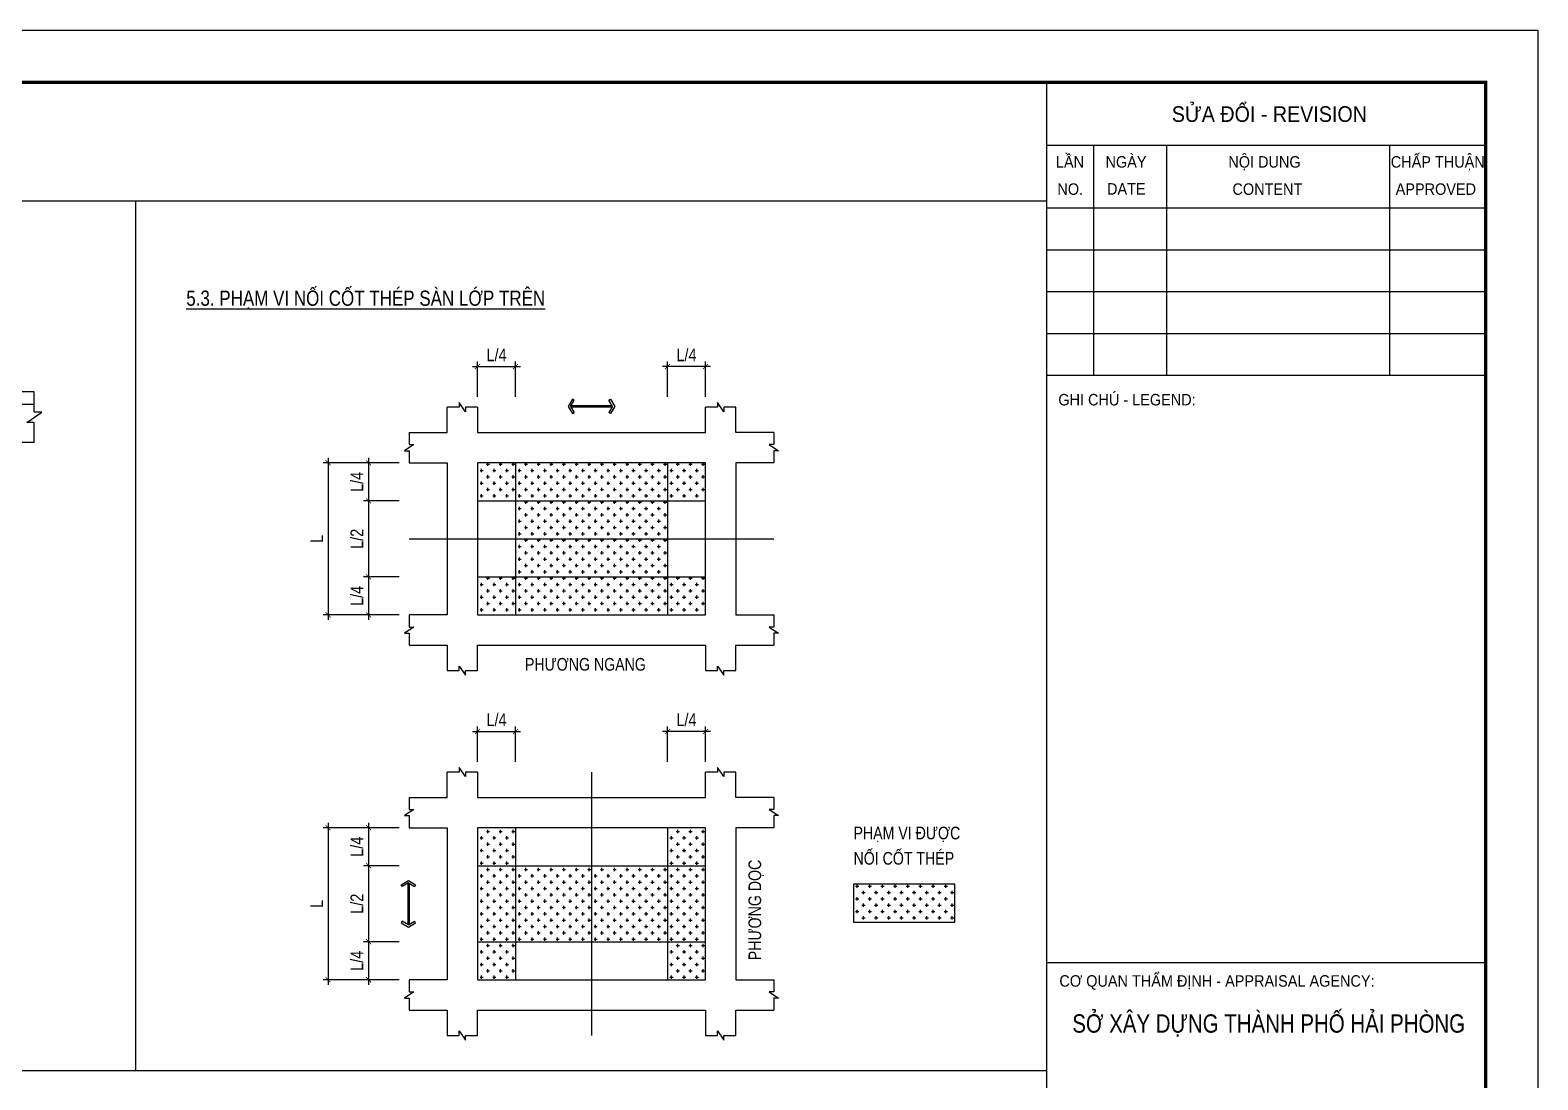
# Model space of a CAD drawing. Header units: millimetres. Extents: x -2327 to 84344, y -1171 to 60045.
# Drawn here: x 54577 to 84344, y 39331 to 60045 of the extents above; entities that cross this region are included whole.
import ezdxf
from ezdxf.enums import TextEntityAlignment as Align

# ---------------------------------------------------------------- set-up
doc = ezdxf.new("R2010")
doc.units = ezdxf.units.MM
doc.header["$LTSCALE"] = 100
doc.header["$MEASUREMENT"] = 0
doc.header["$PDMODE"] = 98
doc.linetypes.add('DASHED', pattern=[0.75, 0.5, -0.25])
doc.layers.get('DEFPOINTS').update_dxf_attribs({"color": 1})
for name, color, linetype in [('ccu12-Dai', 6, 'Continuous'), ('ccu12-Hatch', 8, 'Continuous'), ('ccu12-Khuat', 9, 'DASHED'), ('ccu12-Manh', 8, 'Continuous'), ('ccu12-Text', 31, 'Continuous'), ('ccu12-Thay', 7, 'Continuous'), ('ccu12-Thep', 4, 'Continuous')]:
    doc.layers.add(name, color=color, linetype=linetype)
doc.layers.add('Khung ten_A1$0$KT-Chu viet', color=255, linetype='Continuous', lineweight=20)
doc.layers.add('Khung ten_A1$0$KT-Net thay', color=7, linetype='Continuous', lineweight=15)
doc.styles.add('ccu12-Arial', font='arial.ttf', dxfattribs={"width": 0.8})
doc.styles.add('ccu12-Arial Narow', font='ARIALN.TTF')
doc.styles.add('Khung ten_A1$0$51KHUNG TEN$0$khung ten A1$1$Standard', font='', dxfattribs={"width": 0.9})
doc.styles.get('Khung ten_A1$0$51KHUNG TEN$0$khung ten A1$1$Standard').set_extended_font_data('.VnArialH')
doc.dimstyles.new('1-100', dxfattribs={"dimscale": 100, "dimtxt": 2.5, "dimasz": 1, "dimexe": 1, "dimexo": 2, "dimgap": 1, "dimtad": 1, "dimdec": 0, "dimdsep": 46, "dimtxsty": 'ccu12-Arial Narow', "dimblk": 'ARCHTICK', "dimcen": -1, "dimdle": 1, "dimclrd": 256, "dimclre": 256, "dimclrt": 3, "dimadec": 0, "dimazin": 2, "dimtfac": 0.1, "dimtdec": 0, "dimtmove": 0, "dimatfit": 1, "dimldrblk": 'ARCHTICK', "dimfxl": 1, "dimtvp": 0.833333, "dimtolj": 1, "dimtzin": 12, "dimarcsym": 0})
pattern_1 = [(0, (35959.66, 38105.73), (125, 125), [62.5, -187.5]), (90, (35990.91, 38074.48), (-125, 125), [62.5, -187.5])]

# ---------------------------------------------------------------- blocks, each defined once
blk = doc.blocks.new('Khung ten_A1', base_point=(-3406704, 253379))
for p, q in [((74690, 58400), (74690, 1001)), ((74690, 58400), (74690, 1001)), ((74690, 57199), (83100, 57199)), ((74690, 57199), (83100, 57199)), ((75591, 52793), (75591, 57199)), ((75591, 52793), (75591, 57199)), ((76993, 52793), (76993, 57199)), ((76993, 52793), (76993, 57199)), ((81264, 52793), (81264, 57199)), ((74690, 55997), (83100, 55997)), ((74690, 55997), (83100, 55997)), ((74690, 55196), (83100, 55196)), ((74690, 55196), (83100, 55196)), ((74690, 54395), (83100, 54395)), ((74690, 54395), (83100, 54395)), ((74690, 53594), (83100, 53594)), ((74690, 53594), (83100, 53594)), ((74690, 52793), (83100, 52793)), ((74690, 52793), (83100, 52793)), ((74690, 41546), (83100, 41546))]:
    blk.add_line(p, q)
at = {"layer": 'DEFPOINTS'}
blk.add_lwpolyline([(0, 59400), (84100, 59400), (84100, 0), (0, 0)], close=True, dxfattribs=at)
at = {"layer": 'Khung ten_A1$0$KT-Net thay', "const_width": 60}
blk.add_lwpolyline([(2700, 1000), (83100, 1000), (83100, 58400), (2700, 58400)], close=True, dxfattribs=at)
at = {"color": 2, "style": 'Khung ten_A1$0$51KHUNG TEN$0$khung ten A1$1$Standard', "width": 0.9}
blk.add_text('c¬ quan thÈm ®Þnh - appraisal agency:', height=220.26, dxfattribs=at).set_placement((74934, 41084))
at = {"layer": 'Khung ten_A1$0$KT-Chu viet', "color": 2, "style": 'Khung ten_A1$0$51KHUNG TEN$0$khung ten A1$1$Standard', "width": 0.9}
for s, height, p in [('söa ®æi - revision', 300, (77088, 57643)), ('LÇn', 220.3, (74868, 56767)), ('ngµy', 220.3, (75818, 56767)), ('Néi dung', 220.3, (78171, 56767)), ('chÊp thuËn', 220.3, (81283, 56767)), ('Ghi chó - legend:', 220.26, (74914, 52214))]:
    blk.add_text(s, height=height, dxfattribs=at).set_placement(p)
at = {"layer": 'Khung ten_A1$0$KT-Chu viet', "color": 4, "style": 'Khung ten_A1$0$51KHUNG TEN$0$khung ten A1$1$Standard', "width": 0.9}
for s, p in [('no.', (74896, 56246)), ('date', (75847, 56250)), (' content', (78173, 56246)), ('approved', (81377, 56246))]:
    blk.add_text(s, height=220.3, dxfattribs=at).set_placement(p)
at = {"layer": 'Khung ten_A1$0$KT-Chu viet', "style": 'Khung ten_A1$0$51KHUNG TEN$0$khung ten A1$1$Standard', "width": 0.8}
blk.add_text('së x©y dùng thµnh phè h¶i phßng', height=350.42, dxfattribs=at).set_placement((78944, 40204), align=Align.CENTER)
blk = doc.blocks.new('Overlap_Beam')
at = {"layer": 'ccu12-Khuat', "ltscale": 5}
for points in [[(22700, 26950), (23700, 26950), (23700, 26200)], [(24700, 26200), (24700, 26950), (34700, 26950), (34700, 26200)], [(36700, 26950), (35700, 26950), (35700, 26200)]]:
    blk.add_lwpolyline(points, dxfattribs=at)
at = {"layer": 'ccu12-Manh'}
for points in [[(23700, 27700), (24100, 27700), (24100, 27850), (24300, 27550), (24300, 27700), (24700, 27700)], [(35700, 27700), (35300, 27700), (35300, 27550), (35100, 27850), (35100, 27700), (34700, 27700)], [(22700, 26200), (22700, 26600), (22550, 26600), (22850, 26800), (22700, 26800), (22700, 27200)], [(36700, 26200), (36700, 26600), (36550, 26600), (36850, 26800), (36700, 26800), (36700, 27200)], [(24700, 25700), (24300, 25700), (24300, 25550), (24100, 25850), (24100, 25700), (23700, 25700)], [(35700, 25700), (35300, 25700), (35300, 25550), (35100, 25850), (35100, 25700), (34700, 25700)]]:
    blk.add_lwpolyline(points, dxfattribs=at)
at = {"layer": 'ccu12-Thay'}
for points in [[(22700, 27200), (23700, 27200), (23700, 27700)], [(24700, 27700), (24700, 27200), (34700, 27200), (34700, 27700)], [(36700, 27200), (35700, 27200), (35700, 27700)], [(22700, 26200), (23700, 26200), (23700, 25700)], [(24700, 25700), (24700, 26200), (34700, 26200), (34700, 25700)], [(36700, 26200), (35700, 26200), (35700, 25700)]]:
    blk.add_lwpolyline(points, dxfattribs=at)
blk = doc.blocks.new('_ARCHTICK')
at = {"color": 0, "linetype": 'ByBlock', "const_width": 0.15}
blk.add_lwpolyline([(-0.5, -0.5), (0.5, 0.5)], dxfattribs=at)
blk = doc.blocks.new('*D89')
at = {"layer": 'ccu12-Manh', "lineweight": -2, "transparency": 16777216}
for p, q in [((61860, 51506), (61160, 51506)), ((61260, 51606), (61260, 50656)), ((61860, 50756), (61160, 50756))]:
    blk.add_line(p, q, dxfattribs=at)
at = {"layer": 'DEFPOINTS', "color": 0, "transparency": 16777216}
for p in [(62060, 51506), (61260, 50756), (62060, 50756)]:
    blk.add_point(p, dxfattribs=at)
at = {"layer": 'ccu12-Manh', "lineweight": -2, "transparency": 16777216, "xscale": 100, "yscale": 100, "zscale": 100}
for p, rotation in [((61260, 51506), 90), ((61260, 50756), 270)]:
    blk.add_blockref('_ARCHTICK', p, dxfattribs=dict(at, rotation=rotation))
at = {"layer": 'ccu12-Manh', "color": 3, "transparency": 16777216, "insert": (61030, 51131), "char_height": 250, "attachment_point": 5, "rotation": 90, "style": 'ccu12-Arial Narow'}
blk.add_mtext('\\A1;L/4', dxfattribs=at)
blk = doc.blocks.new('*D90')
at = {"layer": 'ccu12-Manh', "lineweight": -2, "transparency": 16777216}
for p, q in [((61860, 50756), (61160, 50756)), ((61260, 50856), (61260, 49156)), ((61860, 49256), (61160, 49256))]:
    blk.add_line(p, q, dxfattribs=at)
at = {"layer": 'DEFPOINTS', "color": 0, "transparency": 16777216}
for p in [(62060, 50756), (61260, 49256), (62060, 49256)]:
    blk.add_point(p, dxfattribs=at)
at = {"layer": 'ccu12-Manh', "lineweight": -2, "transparency": 16777216, "xscale": 100, "yscale": 100, "zscale": 100}
for p, rotation in [((61260, 50756), 90), ((61260, 49256), 270)]:
    blk.add_blockref('_ARCHTICK', p, dxfattribs=dict(at, rotation=rotation))
at = {"layer": 'ccu12-Manh', "color": 3, "transparency": 16777216, "insert": (61030, 50006), "char_height": 250, "attachment_point": 5, "rotation": 90, "style": 'ccu12-Arial Narow'}
blk.add_mtext('\\A1;L/2', dxfattribs=at)
blk = doc.blocks.new('*D91')
at = {"layer": 'ccu12-Manh', "lineweight": -2, "transparency": 16777216}
for p, q in [((61860, 49256), (61160, 49256)), ((61260, 49356), (61260, 48406)), ((61860, 48506), (61160, 48506))]:
    blk.add_line(p, q, dxfattribs=at)
at = {"layer": 'DEFPOINTS', "color": 0, "transparency": 16777216}
for p in [(62060, 49256), (61260, 48506), (62060, 48506)]:
    blk.add_point(p, dxfattribs=at)
at = {"layer": 'ccu12-Manh', "lineweight": -2, "transparency": 16777216, "xscale": 100, "yscale": 100, "zscale": 100}
for p, rotation in [((61260, 49256), 90), ((61260, 48506), 270)]:
    blk.add_blockref('_ARCHTICK', p, dxfattribs=dict(at, rotation=rotation))
at = {"layer": 'ccu12-Manh', "color": 3, "transparency": 16777216, "insert": (61030, 48881), "char_height": 250, "attachment_point": 5, "rotation": 90, "style": 'ccu12-Arial Narow'}
blk.add_mtext('\\A1;L/4', dxfattribs=at)
blk = doc.blocks.new('*D92')
at = {"layer": 'ccu12-Manh', "lineweight": -2, "transparency": 16777216}
for p, q in [((61860, 51506), (60360, 51506)), ((60460, 51606), (60460, 48406)), ((61860, 48506), (60360, 48506))]:
    blk.add_line(p, q, dxfattribs=at)
at = {"layer": 'DEFPOINTS', "color": 0, "transparency": 16777216}
for p in [(62060, 51506), (60460, 48506), (62060, 48506)]:
    blk.add_point(p, dxfattribs=at)
at = {"layer": 'ccu12-Manh', "lineweight": -2, "transparency": 16777216, "xscale": 100, "yscale": 100, "zscale": 100}
for p, rotation in [((60460, 51506), 90), ((60460, 48506), 270)]:
    blk.add_blockref('_ARCHTICK', p, dxfattribs=dict(at, rotation=rotation))
at = {"layer": 'ccu12-Manh', "color": 3, "transparency": 16777216, "insert": (60235, 50006), "char_height": 250, "attachment_point": 5, "rotation": 90, "style": 'ccu12-Arial Narow'}
blk.add_mtext('\\A1;L', dxfattribs=at)
blk = doc.blocks.new('*D93')
at = {"layer": 'ccu12-Manh', "lineweight": -2, "transparency": 16777216}
for p, q in [((63310, 53406), (64260, 53406)), ((63410, 52806), (63410, 53506)), ((64160, 52806), (64160, 53506))]:
    blk.add_line(p, q, dxfattribs=at)
at = {"layer": 'DEFPOINTS', "color": 0, "transparency": 16777216}
for p in [(64160, 53406), (63410, 52606), (64160, 52606)]:
    blk.add_point(p, dxfattribs=at)
at = {"layer": 'ccu12-Manh', "lineweight": -2, "transparency": 16777216, "xscale": 100, "yscale": 100, "zscale": 100, "rotation": 180}
blk.add_blockref('_ARCHTICK', (63410, 53406), dxfattribs=at)
at = {"layer": 'ccu12-Manh', "lineweight": -2, "transparency": 16777216, "xscale": 100, "yscale": 100, "zscale": 100}
blk.add_blockref('_ARCHTICK', (64160, 53406), dxfattribs=at)
at = {"layer": 'ccu12-Manh', "color": 3, "transparency": 16777216, "insert": (63785, 53635), "char_height": 250, "attachment_point": 5, "style": 'ccu12-Arial Narow'}
blk.add_mtext('\\A1;L/4', dxfattribs=at)
blk = doc.blocks.new('*D94')
at = {"layer": 'ccu12-Manh', "lineweight": -2, "transparency": 16777216}
for p, q in [((68010, 53406), (67060, 53406)), ((67160, 52806), (67160, 53506)), ((67910, 52806), (67910, 53506))]:
    blk.add_line(p, q, dxfattribs=at)
at = {"layer": 'DEFPOINTS', "color": 0, "transparency": 16777216}
for p in [(67160, 53406), (67160, 52606), (67910, 52606)]:
    blk.add_point(p, dxfattribs=at)
at = {"layer": 'ccu12-Manh', "lineweight": -2, "transparency": 16777216, "xscale": 100, "yscale": 100, "zscale": 100, "rotation": 180}
blk.add_blockref('_ARCHTICK', (67160, 53406), dxfattribs=at)
at = {"layer": 'ccu12-Manh', "lineweight": -2, "transparency": 16777216, "xscale": 100, "yscale": 100, "zscale": 100}
blk.add_blockref('_ARCHTICK', (67910, 53406), dxfattribs=at)
at = {"layer": 'ccu12-Manh', "color": 3, "transparency": 16777216, "insert": (67535, 53635), "char_height": 250, "attachment_point": 5, "style": 'ccu12-Arial Narow'}
blk.add_mtext('\\A1;L/4', dxfattribs=at)
blk = doc.blocks.new('ARROW1')
for q in [(0.41, 0.43), (0.41, -0.43)]:
    blk.add_line((0.16, 0), q)
blk.add_lwpolyline([(0.41, -0.43), (0.29, -0.5), (0, 0), (0.29, 0.5), (0.41, 0.43)])
blk = doc.blocks.new('*D95')
at = {"layer": 'ccu12-Manh', "lineweight": -2, "transparency": 16777216}
for p, q in [((61260, 44406), (61260, 43456)), ((61860, 44306), (61160, 44306)), ((61860, 43556), (61160, 43556))]:
    blk.add_line(p, q, dxfattribs=at)
at = {"layer": 'DEFPOINTS', "color": 0, "transparency": 16777216}
for p in [(62060, 44306), (61260, 43556), (62060, 43556)]:
    blk.add_point(p, dxfattribs=at)
at = {"layer": 'ccu12-Manh', "lineweight": -2, "transparency": 16777216, "xscale": 100, "yscale": 100, "zscale": 100}
for p, rotation in [((61260, 44306), 90), ((61260, 43556), 270)]:
    blk.add_blockref('_ARCHTICK', p, dxfattribs=dict(at, rotation=rotation))
at = {"layer": 'ccu12-Manh', "color": 3, "transparency": 16777216, "insert": (61030, 43931), "char_height": 250, "attachment_point": 5, "rotation": 90, "style": 'ccu12-Arial Narow'}
blk.add_mtext('\\A1;L/4', dxfattribs=at)
blk = doc.blocks.new('*D96')
at = {"layer": 'ccu12-Manh', "lineweight": -2, "transparency": 16777216}
for p, q in [((61860, 43556), (61160, 43556)), ((61260, 43656), (61260, 41956)), ((61860, 42056), (61160, 42056))]:
    blk.add_line(p, q, dxfattribs=at)
at = {"layer": 'DEFPOINTS', "color": 0, "transparency": 16777216}
for p in [(62060, 43556), (61260, 42056), (62060, 42056)]:
    blk.add_point(p, dxfattribs=at)
at = {"layer": 'ccu12-Manh', "lineweight": -2, "transparency": 16777216, "xscale": 100, "yscale": 100, "zscale": 100}
for p, rotation in [((61260, 43556), 90), ((61260, 42056), 270)]:
    blk.add_blockref('_ARCHTICK', p, dxfattribs=dict(at, rotation=rotation))
at = {"layer": 'ccu12-Manh', "color": 3, "transparency": 16777216, "insert": (61030, 42806), "char_height": 250, "attachment_point": 5, "rotation": 90, "style": 'ccu12-Arial Narow'}
blk.add_mtext('\\A1;L/2', dxfattribs=at)
blk = doc.blocks.new('*D97')
at = {"layer": 'ccu12-Manh', "lineweight": -2, "transparency": 16777216}
for p, q in [((61860, 42056), (61160, 42056)), ((61260, 42156), (61260, 41206)), ((61860, 41306), (61160, 41306))]:
    blk.add_line(p, q, dxfattribs=at)
at = {"layer": 'DEFPOINTS', "color": 0, "transparency": 16777216}
for p in [(62060, 42056), (61260, 41306), (62060, 41306)]:
    blk.add_point(p, dxfattribs=at)
at = {"layer": 'ccu12-Manh', "lineweight": -2, "transparency": 16777216, "xscale": 100, "yscale": 100, "zscale": 100}
for p, rotation in [((61260, 42056), 90), ((61260, 41306), 270)]:
    blk.add_blockref('_ARCHTICK', p, dxfattribs=dict(at, rotation=rotation))
at = {"layer": 'ccu12-Manh', "color": 3, "transparency": 16777216, "insert": (61030, 41681), "char_height": 250, "attachment_point": 5, "rotation": 90, "style": 'ccu12-Arial Narow'}
blk.add_mtext('\\A1;L/4', dxfattribs=at)
blk = doc.blocks.new('*D98')
at = {"layer": 'ccu12-Manh', "lineweight": -2, "transparency": 16777216}
for p, q in [((60460, 44406), (60460, 41206)), ((61860, 44306), (60360, 44306)), ((61860, 41306), (60360, 41306))]:
    blk.add_line(p, q, dxfattribs=at)
at = {"layer": 'DEFPOINTS', "color": 0, "transparency": 16777216}
for p in [(62060, 44306), (60460, 41306), (62060, 41306)]:
    blk.add_point(p, dxfattribs=at)
at = {"layer": 'ccu12-Manh', "lineweight": -2, "transparency": 16777216, "xscale": 100, "yscale": 100, "zscale": 100}
for p, rotation in [((60460, 44306), 90), ((60460, 41306), 270)]:
    blk.add_blockref('_ARCHTICK', p, dxfattribs=dict(at, rotation=rotation))
at = {"layer": 'ccu12-Manh', "color": 3, "transparency": 16777216, "insert": (60235, 42806), "char_height": 250, "attachment_point": 5, "rotation": 90, "style": 'ccu12-Arial Narow'}
blk.add_mtext('\\A1;L', dxfattribs=at)
blk = doc.blocks.new('*D99')
at = {"layer": 'ccu12-Manh', "lineweight": -2, "transparency": 16777216}
for p, q in [((63310, 46206), (64260, 46206)), ((63410, 45606), (63410, 46306)), ((64160, 45606), (64160, 46306))]:
    blk.add_line(p, q, dxfattribs=at)
at = {"layer": 'DEFPOINTS', "color": 0, "transparency": 16777216}
for p in [(64160, 46206), (63410, 45406), (64160, 45406)]:
    blk.add_point(p, dxfattribs=at)
at = {"layer": 'ccu12-Manh', "lineweight": -2, "transparency": 16777216, "xscale": 100, "yscale": 100, "zscale": 100, "rotation": 180}
blk.add_blockref('_ARCHTICK', (63410, 46206), dxfattribs=at)
at = {"layer": 'ccu12-Manh', "lineweight": -2, "transparency": 16777216, "xscale": 100, "yscale": 100, "zscale": 100}
blk.add_blockref('_ARCHTICK', (64160, 46206), dxfattribs=at)
at = {"layer": 'ccu12-Manh', "color": 3, "transparency": 16777216, "insert": (63785, 46435), "char_height": 250, "attachment_point": 5, "style": 'ccu12-Arial Narow'}
blk.add_mtext('\\A1;L/4', dxfattribs=at)
blk = doc.blocks.new('*D100')
at = {"layer": 'ccu12-Manh', "lineweight": -2, "transparency": 16777216}
for p, q in [((68010, 46206), (67060, 46206)), ((67160, 45606), (67160, 46306)), ((67910, 45606), (67910, 46306))]:
    blk.add_line(p, q, dxfattribs=at)
at = {"layer": 'DEFPOINTS', "color": 0, "transparency": 16777216}
for p in [(67160, 46206), (67160, 45406), (67910, 45406)]:
    blk.add_point(p, dxfattribs=at)
at = {"layer": 'ccu12-Manh', "lineweight": -2, "transparency": 16777216, "xscale": 100, "yscale": 100, "zscale": 100, "rotation": 180}
blk.add_blockref('_ARCHTICK', (67160, 46206), dxfattribs=at)
at = {"layer": 'ccu12-Manh', "lineweight": -2, "transparency": 16777216, "xscale": 100, "yscale": 100, "zscale": 100}
blk.add_blockref('_ARCHTICK', (67910, 46206), dxfattribs=at)
at = {"layer": 'ccu12-Manh', "color": 3, "transparency": 16777216, "insert": (67535, 46435), "char_height": 250, "attachment_point": 5, "style": 'ccu12-Arial Narow'}
blk.add_mtext('\\A1;L/4', dxfattribs=at)
blk = doc.blocks.new('Overlap_Slab_X')
at = {"layer": 'ccu12-Manh'}
for points in [[(27450, 21500), (27210, 21500), (27210, 21410), (27090, 21590), (27090, 21500), (26850, 21500)], [(32550, 21500), (32310, 21500), (32310, 21410), (32190, 21590), (32190, 21500), (31950, 21500)], [(26100, 21000), (26100, 20760), (26190, 20760), (26010, 20640), (26100, 20640), (26100, 20400)], [(33300, 21000), (33300, 20760), (33210, 20760), (33390, 20640), (33300, 20640), (33300, 20400)], [(26100, 17400), (26100, 17160), (26190, 17160), (26010, 17040), (26100, 17040), (26100, 16800)], [(33300, 17400), (33300, 17160), (33210, 17160), (33390, 17040), (33300, 17040), (33300, 16800)], [(26850, 16300), (27090, 16300), (27090, 16390), (27210, 16210), (27210, 16300), (27450, 16300)], [(31950, 16300), (32190, 16300), (32190, 16390), (32310, 16210), (32310, 16300), (32550, 16300)]]:
    blk.add_lwpolyline(points, dxfattribs=at)
at = {"layer": 'ccu12-Thay'}
for points in [[(26100, 21000), (26850, 21000), (26850, 21500)], [(27450, 21500), (27450, 21000), (31950, 21000), (31950, 21500)], [(33300, 21000), (32550, 21000), (32550, 21500)], [(26100, 20400), (26850, 20400), (26850, 17400), (26100, 17400)], [(33300, 20400), (32550, 20400), (32550, 17400), (33300, 17400)], [(26100, 16800), (26850, 16800), (26850, 16300)], [(27450, 16300), (27450, 16800), (31950, 16800), (31950, 16300)], [(32550, 16300), (32550, 16800), (33300, 16800)]]:
    blk.add_lwpolyline(points, dxfattribs=at)
blk.add_lwpolyline([(27450, 17400), (31950, 17400), (31950, 20400), (27450, 20400)], close=True, dxfattribs=at)

msp = doc.modelspace()

# ---------------------------------------------------------------- hatches: boundary and pattern name
at = {"layer": 'ccu12-Hatch'}
h = msp.add_hatch(dxfattribs=at)
h.set_pattern_fill('CROSS', color=256, scale=500)
h.set_pattern_definition(pattern_1)
h.paths.add_polyline_path([(67159.7, 51505.7), (64159.7, 51505.7), (64159.7, 50755.7), (67159.7, 50755.7)])
h.paths.add_polyline_path([(64159.7, 51505.7), (63409.7, 51505.7), (63409.7, 50755.7), (64159.7, 50755.7)])
h.paths.add_polyline_path([(67909.7, 51505.7), (67159.7, 51505.7), (67159.7, 50755.7), (67909.7, 50755.7)])
h.paths.add_polyline_path([(67909.7, 49255.7), (67159.7, 49255.7), (67159.7, 48505.7), (67909.7, 48505.7)])
h.paths.add_polyline_path([(67159.7, 49255.7), (64159.7, 49255.7), (64159.7, 48505.7), (67159.7, 48505.7)])
h.paths.add_polyline_path([(64159.7, 49255.7), (63409.7, 49255.7), (63409.7, 48505.7), (64159.7, 48505.7)])
h.paths.add_polyline_path([(67159.7, 50755.7), (64159.7, 50755.7), (64159.7, 49255.7), (67159.7, 49255.7)])
h = msp.add_hatch(dxfattribs=at)
h.set_pattern_fill('CROSS', color=256, scale=500)
h.set_pattern_definition(pattern_1)
h.paths.add_polyline_path([(67909.7, 44305.7), (67159.7, 44305.7), (67159.7, 43555.7), (67909.7, 43555.7)])
h.paths.add_polyline_path([(67909.7, 43555.7), (67159.7, 43555.7), (67159.7, 42055.7), (67909.7, 42055.7)])
h.paths.add_polyline_path([(67909.7, 42055.7), (67159.7, 42055.7), (67159.7, 41305.7), (67909.7, 41305.7)])
h.paths.add_polyline_path([(67159.7, 43555.7), (64159.7, 43555.7), (64159.7, 42055.7), (67159.7, 42055.7)])
h.paths.add_polyline_path([(64159.7, 44305.7), (63409.7, 44305.7), (63409.7, 43555.7), (64159.7, 43555.7)])
h.paths.add_polyline_path([(64159.7, 43555.7), (63409.7, 43555.7), (63409.7, 42055.7), (64159.7, 42055.7)])
h.paths.add_polyline_path([(64159.7, 42055.7), (63409.7, 42055.7), (63409.7, 41305.7), (64159.7, 41305.7)])
h = msp.add_hatch(dxfattribs=at)
h.set_pattern_fill('CROSS', color=256, scale=500)
h.set_pattern_definition([(0, (36249.89, 34777.23), (125, 125), [62.5, -187.5]), (90, (36281.14, 34745.98), (-125, 125), [62.5, -187.5])])
h.paths.add_polyline_path([(72833.9, 42445.7), (72833.9, 43195.7), (70833.9, 43195.7), (70833.9, 42445.7)])

# ---------------------------------------------------------------- linework, layer by layer
at = {"ltscale": 6}
for points in [[(66065.2, 52632.2), (65254.1, 52632.2)], [(66063.1, 52605.7), (65256.2, 52605.7)], [(62033.2, 43211.3), (62033.2, 42400.2)], [(62059.7, 43209.2), (62059.7, 42402.3)]]:
    msp.add_lwpolyline(points, dxfattribs=at)
at = {"layer": 'ccu12-Dai'}
msp.add_lwpolyline([(70833.9, 42445.7), (72833.9, 42445.7), (72833.9, 43195.7), (70833.9, 43195.7)], close=True, dxfattribs=at)
at = {"layer": 'ccu12-Manh'}
for p, q in [((64159.7, 51505.7), (64159.7, 48505.7)), ((67159.7, 51505.7), (67159.7, 48505.7)), ((63409.7, 50755.7), (67909.7, 50755.7)), ((63409.7, 49255.7), (67909.7, 49255.7)), ((64159.7, 44305.7), (64159.7, 41305.7)), ((67159.7, 44305.7), (67159.7, 41305.7)), ((63409.7, 43555.7), (67909.7, 43555.7)), ((63409.7, 42055.7), (67909.7, 42055.7))]:
    msp.add_line(p, q, dxfattribs=at)
at = {"layer": 'ccu12-Thay', "ltscale": 10}
for p, q in [((74646.5, 56673.2), (455.3, 56673.2)), ((56659.7, 56673.2), (56659.7, 39505.7)), ((74646.5, 39505.7), (38659.7, 39505.7))]:
    msp.add_line(p, q, dxfattribs=at)
at = {"layer": 'ccu12-Thep', "ltscale": 5}
for p, q in [((62059.7, 50005.7), (69259.7, 50005.7)), ((65659.7, 45405.7), (65659.7, 40205.7))]:
    msp.add_line(p, q, dxfattribs=at)

# ---------------------------------------------------------------- block references
at = {"yscale": 285.4993502187426}
for p, xscale, zscale, rotation in [((65200.6, 52620.8), -285.4993502187426, 285.499350218358, 180), ((66118.7, 52620.8), 285.4993502187426, 285.4993502187426, 180), ((62044.6, 43264.8), 285.4993502187426, 285.4993502187426, 270), ((62044.6, 42346.7), -285.4993502187426, 285.499350218358, 270)]:
    msp.add_blockref('ARROW1', p, dxfattribs=dict(at, xscale=xscale, zscale=zscale, rotation=rotation))
at = {"layer": 'ccu12-Manh'}
for name, p in [('Overlap_Beam', (17959.7, 25705.7)), ('Overlap_Slab_X', (35959.7, 31105.7)), ('Overlap_Slab_X', (35959.7, 23905.7))]:
    msp.add_blockref(name, p, dxfattribs=at)
at = {"layer": 'ccu12-Thay', "ltscale": 5, "xscale": 1.030575244849941, "yscale": 1.030575244849941, "zscale": 1.030575244849941}
msp.add_blockref('Khung ten_A1', (-3513192.2, 259955.2), dxfattribs=at)

# ---------------------------------------------------------------- texts
at = {"layer": 'ccu12-Text', "style": 'ccu12-Arial', "width": 0.8}
for s, height, p in [('%%U5.3. PHẠM VI NỐI CỐT THÉP SÀN LỚP TRÊN', 300, (57659.7, 54605.7)), ('PHƯƠNG NGANG', 250, (64346.2, 47405.7)), ('PHẠM VI ĐƯỢC', 250, (70833.9, 44077.2)), ('NỐI CỐT THÉP', 250, (70833.9, 43577.2))]:
    msp.add_text(s, height=height, dxfattribs=at).set_placement(p)
msp.add_text('PHƯƠNG DỌC', height=250, rotation=90, dxfattribs=at).set_placement((69009.7, 41691.2))

# ---------------------------------------------------------------- dimensions: what is measured, and where the dimension line sits
at = {"layer": 'ccu12-Manh'}
for base, p1, p2, picture, middle in [((64159.7, 53405.7), (63409.7, 52605.7), (64159.7, 52605.7), '*D93', (63784.7, 53634.9)), ((64159.7, 46205.7), (63409.7, 45405.7), (64159.7, 45405.7), '*D99', (63784.7, 46434.9))]:
    dim = msp.add_linear_dim(base=base, p1=p1, p2=p2, text='L/4', dimstyle='1-100', dxfattribs=at)
    dim.commit()
    dim.dimension.update_dxf_attribs({"geometry": picture, "text_midpoint": middle})
for base, p1, p2, angle, text, picture, middle in [((67159.7, 53405.7), (67909.7, 52605.7), (67159.7, 52605.7), 180, 'L/4', '*D94', (67534.7, 53634.9)), ((60459.7, 48505.7), (62059.7, 51505.7), (62059.7, 48505.7), 90, 'L', '*D92', (60234.7, 50005.7)), ((61259.7, 50755.7), (62059.7, 51505.7), (62059.7, 50755.7), 90, 'L/4', '*D89', (61030.5, 51130.7)), ((61259.7, 49255.7), (62059.7, 50755.7), (62059.7, 49255.7), 90, 'L/2', '*D90', (61030.5, 50005.7)), ((61259.7, 48505.7), (62059.7, 49255.7), (62059.7, 48505.7), 90, 'L/4', '*D91', (61030.5, 48880.7)), ((67159.7, 46205.7), (67909.7, 45405.7), (67159.7, 45405.7), 180, 'L/4', '*D100', (67534.7, 46434.9)), ((60459.7, 41305.7), (62059.7, 44305.7), (62059.7, 41305.7), 90, 'L', '*D98', (60234.7, 42805.7)), ((61259.7, 43555.7), (62059.7, 44305.7), (62059.7, 43555.7), 90, 'L/4', '*D95', (61030.5, 43930.7)), ((61259.7, 42055.7), (62059.7, 43555.7), (62059.7, 42055.7), 90, 'L/2', '*D96', (61030.5, 42805.7)), ((61259.7, 41305.7), (62059.7, 42055.7), (62059.7, 41305.7), 90, 'L/4', '*D97', (61030.5, 41680.7))]:
    dim = msp.add_linear_dim(base=base, p1=p1, p2=p2, angle=angle, text=text, dimstyle='1-100', dxfattribs=at)
    dim.commit()
    dim.dimension.update_dxf_attribs({"geometry": picture, "text_midpoint": middle})

doc.saveas('drawing.dxf')
